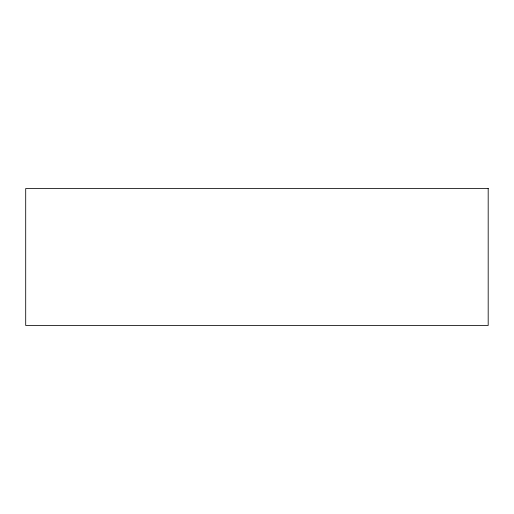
<?xml version="1.0" encoding="UTF-8"?>
<svg xmlns="http://www.w3.org/2000/svg" width="514" height="514" viewBox="0 0 514 514"><rect width="100%" height="100%" fill="white"/><g stroke="black" fill="none" stroke-linecap="round" stroke-linejoin="round"><path stroke-width="0.77" d="M488.3 188.535L25.7 188.535L25.7 325.465L488.184 325.465L488.184 188.535"/></g></svg>
